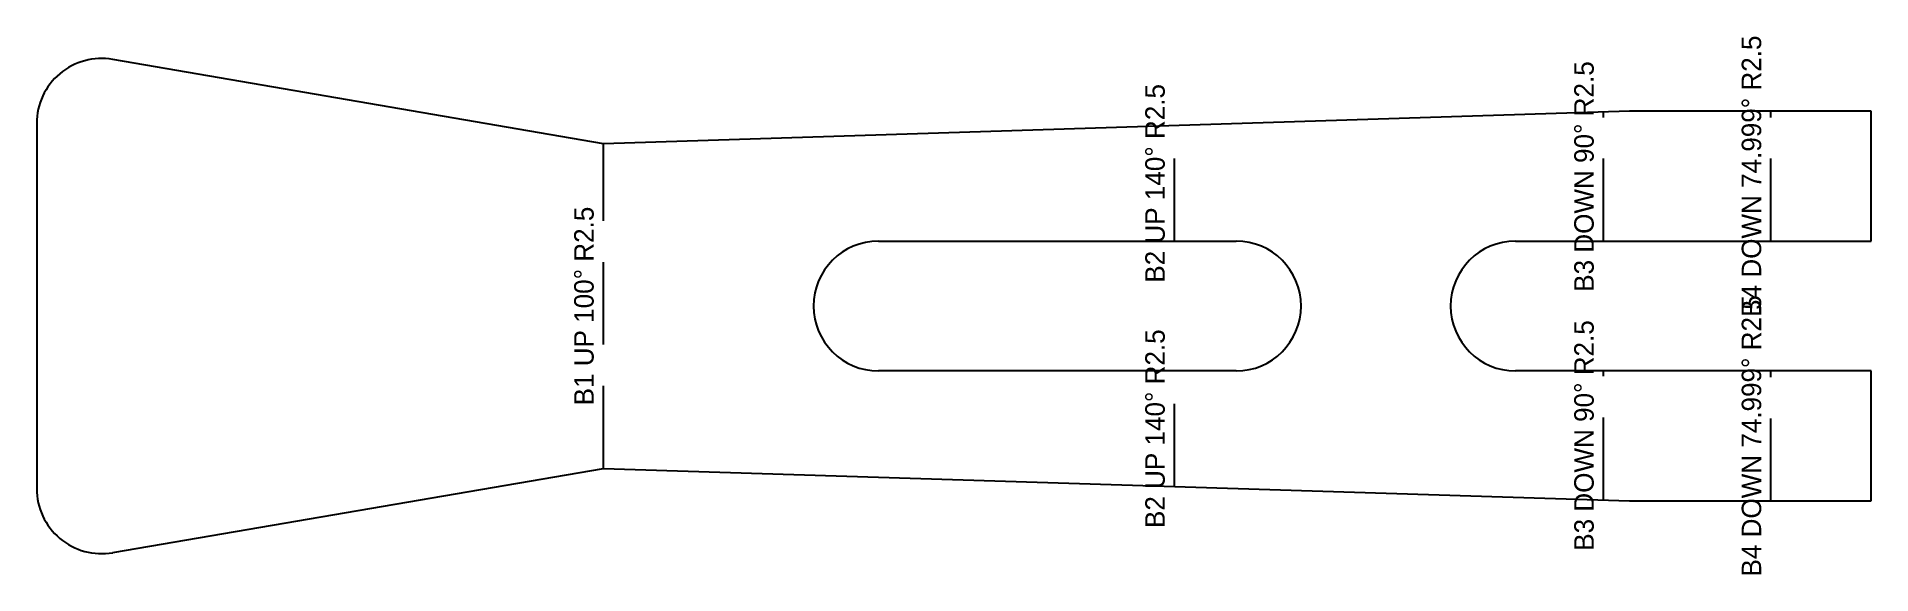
# Model space of a CAD drawing. Header units: millimetres. Extents: x 0 to 282, y -81 to 1.
import ezdxf
from ezdxf.enums import TextEntityAlignment as Align

# ---------------------------------------------------------------- set-up
doc = ezdxf.new("R2010")
doc.units = ezdxf.units.MM
doc.linetypes.add('DASHED', pattern=[19.05, 12.7, -6.35])
for name, color, linetype in [('BEND_DOWN', 5, 'DASHED'), ('BEND_NOTES', 8, 'Continuous'), ('BEND_UP', 1, 'DASHED'), ('CUT', 4, 'Continuous'), ('OUTLINE', 7, 'Continuous')]:
    doc.layers.add(name, color=color, linetype=linetype)

msp = doc.modelspace()

# ---------------------------------------------------------------- linework, layer by layer
at = {"layer": 'BEND_DOWN'}
for p, q in [((241.02, -30), (241.02, -10.13)), ((266.78, -30), (266.78, -10)), ((241.02, -69.87), (241.02, -50)), ((266.78, -70), (266.78, -50))]:
    msp.add_line(p, q, dxfattribs=at)
at = {"layer": 'BEND_UP'}
for p, q in [((175.03, -30), (175.03, -12.22)), ((87.18, -65), (87.18, -15)), ((175.03, -67.78), (175.03, -50))]:
    msp.add_line(p, q, dxfattribs=at)
at = {"layer": 'CUT'}
for p, q in [((129.5, -30), (184.5, -30)), ((184.5, -50), (129.5, -50))]:
    msp.add_line(p, q, dxfattribs=at)
for centre, start, end in [((129.5, -40), 90, 270), ((184.5, -40), 270, 90)]:
    msp.add_arc(centre, 10, start, end, dxfattribs=at)
at = {"layer": 'OUTLINE'}
for p, q in [((87.18, -15), (11.7, -2.02)), ((245, -10), (87.18, -15)), ((282.22, -10), (245, -10)), ((282.22, -30), (282.22, -10)), ((0, -11.87), (0, -68.13)), ((227.5, -30), (282.22, -30)), ((282.22, -50), (227.5, -50)), ((282.22, -70), (282.22, -50)), ((11.7, -77.98), (87.18, -65)), ((87.18, -65), (245, -70)), ((245, -70), (282.22, -70))]:
    msp.add_line(p, q, dxfattribs=at)
for centre, start, end in [((10, -11.87), 80.2416, 179.9979), ((227.5, -40), 90, 270), ((10, -68.13), 180.0021, 279.7584)]:
    msp.add_arc(centre, 10, start, end, dxfattribs=at)

# ---------------------------------------------------------------- texts
at = {"layer": 'BEND_NOTES'}
for s, p in [('B4 DOWN 74.999%%d R2.5', (265.28, -20)), ('B3 DOWN 90%%d R2.5', (239.52, -20.06)), ('B2 UP 140%%d R2.5', (173.53, -21.11)), ('B1 UP 100%%d R2.5', (85.68, -40)), ('B4 DOWN 74.999%%d R2.5', (265.28, -60)), ('B2 UP 140%%d R2.5', (173.53, -58.89)), ('B3 DOWN 90%%d R2.5', (239.52, -59.94))]:
    msp.add_text(s, height=3, rotation=90, dxfattribs=at).set_placement(p, align=Align.CENTER)

doc.saveas('drawing.dxf')
